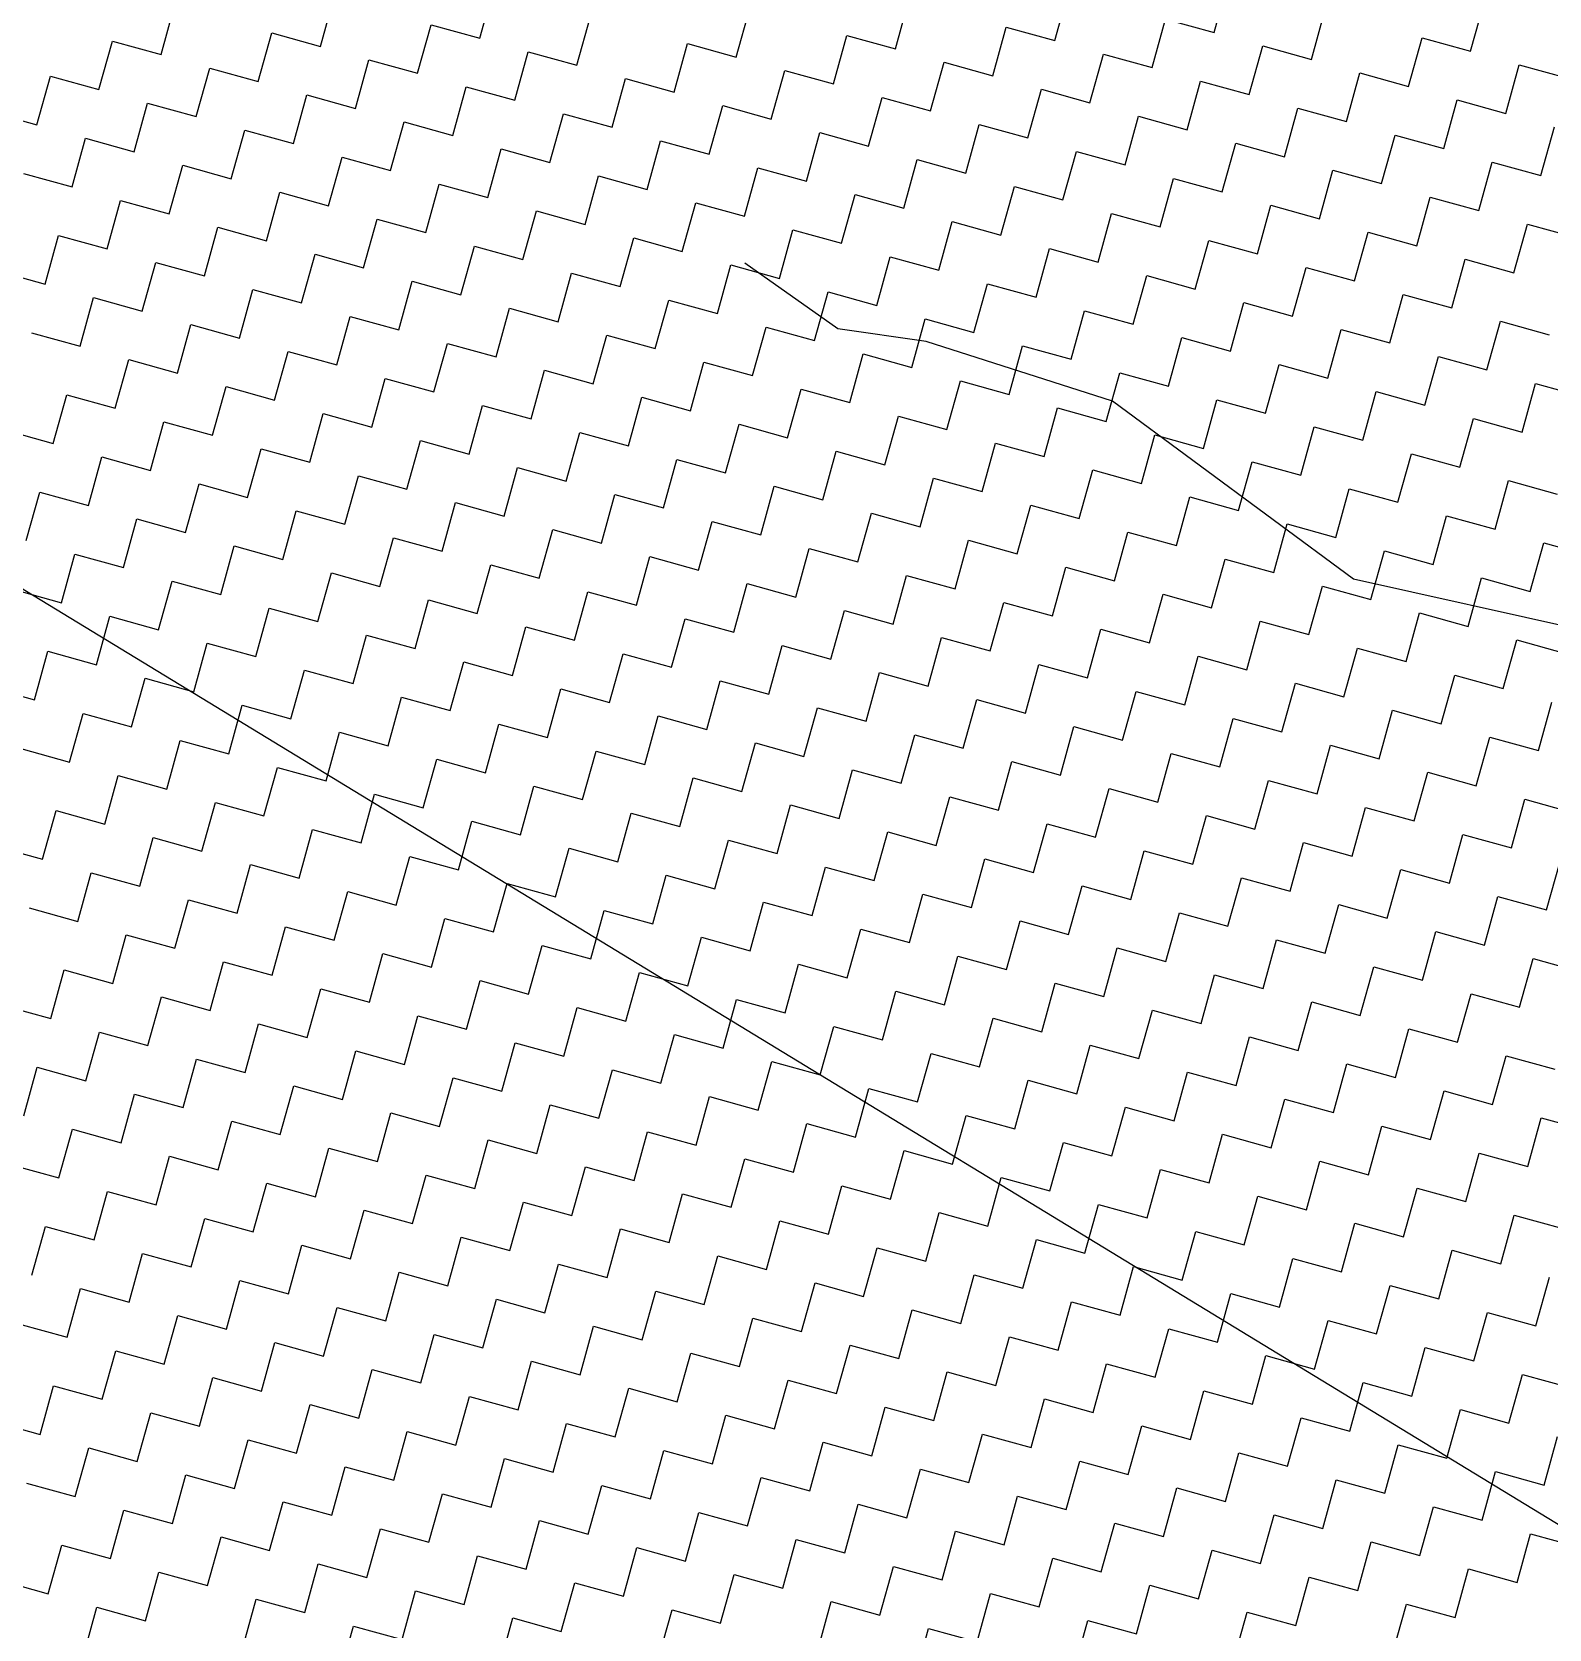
# Model space of a CAD drawing. Header units: metres. Extents: x 291974 to 293244, y 2020596 to 2023640.
# Drawn here: x 292535.4 to 292610.7, y 2022682 to 2022761.2 of the extents above; entities that cross this region are included whole.
import ezdxf

# ---------------------------------------------------------------- set-up
doc = ezdxf.new("R2010")
doc.units = ezdxf.units.M
doc.header["$MEASUREMENT"] = 0
for name, color, linetype in [('LINE_WATER', 4, 'Continuous'), ('POLY_HATCH', 12, 'Continuous'), ('POLY_PARCEL', 6, 'Continuous')]:
    doc.layers.add(name, color=color, linetype=linetype)

msp = doc.modelspace()

# ---------------------------------------------------------------- linework, layer by layer
at = {"layer": 'LINE_WATER'}
for p, q in [((292575.417, 2022746.518), (292570.795, 2022749.771)), ((292579.782, 2022745.899), (292575.417, 2022746.518)), ((292589.024, 2022742.941), (292579.782, 2022745.899)), ((292600.975, 2022734.106), (292589.024, 2022742.941)), ((292614.685, 2022731.043), (292600.975, 2022734.106))]:
    msp.add_line(p, q, dxfattribs=at)
at = {"layer": 'POLY_HATCH', "linetype": 'Continuous'}
for p, q in [((292549.749, 2022760.528), (292550.417, 2022762.938)), ((292557.648, 2022760.933), (292558.317, 2022763.343)), ((292586.169, 2022760.81), (292586.838, 2022763.22)), ((292594.069, 2022761.215), (292594.738, 2022763.625)), ((292541.849, 2022760.123), (292542.517, 2022762.533)), ((292570.369, 2022760), (292571.038, 2022762.411)), ((292578.269, 2022760.405), (292578.938, 2022762.816)), ((292598.89, 2022759.878), (292599.559, 2022762.288)), ((292606.79, 2022760.283), (292607.458, 2022762.693)), ((292554.569, 2022759.191), (292555.238, 2022761.601)), ((292555.238, 2022761.601), (292557.648, 2022760.933)), ((292562.469, 2022759.595), (292563.138, 2022762.006)), ((292583.09, 2022759.068), (292583.759, 2022761.478)), ((292583.759, 2022761.478), (292586.169, 2022760.81)), ((292590.99, 2022759.473), (292591.659, 2022761.883)), ((292591.659, 2022761.883), (292594.069, 2022761.215)), ((292538.77, 2022758.381), (292539.438, 2022760.791)), ((292539.438, 2022760.791), (292541.849, 2022760.123)), ((292546.67, 2022758.786), (292547.338, 2022761.196)), ((292547.338, 2022761.196), (292549.749, 2022760.528)), ((292567.29, 2022758.258), (292567.959, 2022760.669)), ((292567.959, 2022760.669), (292570.369, 2022760)), ((292575.19, 2022758.663), (292575.859, 2022761.074)), ((292575.859, 2022761.074), (292578.269, 2022760.405)), ((292603.711, 2022758.541), (292604.379, 2022760.951)), ((292604.379, 2022760.951), (292606.79, 2022760.283)), ((292551.49, 2022757.449), (292552.159, 2022759.859)), ((292552.159, 2022759.859), (292554.569, 2022759.191)), ((292559.39, 2022757.854), (292560.059, 2022760.264)), ((292560.059, 2022760.264), (292562.469, 2022759.595)), ((292587.911, 2022757.731), (292588.58, 2022760.141)), ((292588.58, 2022760.141), (292590.99, 2022759.473)), ((292595.811, 2022758.136), (292596.48, 2022760.546)), ((292596.48, 2022760.546), (292598.89, 2022759.878)), ((292535.691, 2022756.639), (292536.359, 2022759.049)), ((292536.359, 2022759.049), (292538.77, 2022758.381)), ((292543.591, 2022757.044), (292544.259, 2022759.454)), ((292544.259, 2022759.454), (292546.67, 2022758.786)), ((292572.111, 2022756.921), (292572.78, 2022759.332)), ((292572.78, 2022759.332), (292575.19, 2022758.663)), ((292580.011, 2022757.326), (292580.68, 2022759.737)), ((292580.68, 2022759.737), (292583.09, 2022759.068)), ((292600.632, 2022756.799), (292601.3, 2022759.209)), ((292601.3, 2022759.209), (292603.711, 2022758.541)), ((292608.532, 2022757.204), (292609.2, 2022759.614)), ((292609.2, 2022759.614), (292611.611, 2022758.945)), ((292556.311, 2022756.112), (292556.98, 2022758.522)), ((292556.98, 2022758.522), (292559.39, 2022757.854)), ((292564.211, 2022756.516), (292564.88, 2022758.927)), ((292564.88, 2022758.927), (292567.29, 2022758.258)), ((292584.832, 2022755.989), (292585.501, 2022758.399)), ((292585.501, 2022758.399), (292587.911, 2022757.731)), ((292592.732, 2022756.394), (292593.401, 2022758.804)), ((292593.401, 2022758.804), (292595.811, 2022758.136)), ((292540.512, 2022755.302), (292541.18, 2022757.712)), ((292541.18, 2022757.712), (292543.591, 2022757.044)), ((292548.411, 2022755.707), (292549.08, 2022758.117)), ((292549.08, 2022758.117), (292551.49, 2022757.449)), ((292569.032, 2022755.179), (292569.701, 2022757.59)), ((292569.701, 2022757.59), (292572.111, 2022756.921)), ((292576.932, 2022755.584), (292577.601, 2022757.995)), ((292577.601, 2022757.995), (292580.011, 2022757.326)), ((292597.553, 2022755.057), (292598.221, 2022757.467)), ((292598.221, 2022757.467), (292600.632, 2022756.799)), ((292605.453, 2022755.462), (292606.121, 2022757.872)), ((292606.121, 2022757.872), (292608.532, 2022757.204)), ((292533.28, 2022757.308), (292535.691, 2022756.639)), ((292553.232, 2022754.37), (292553.901, 2022756.78)), ((292553.901, 2022756.78), (292556.311, 2022756.112)), ((292561.132, 2022754.775), (292561.801, 2022757.185)), ((292561.801, 2022757.185), (292564.211, 2022756.516)), ((292581.753, 2022754.247), (292582.422, 2022756.658)), ((292582.422, 2022756.658), (292584.832, 2022755.989)), ((292589.653, 2022754.652), (292590.322, 2022757.062)), ((292590.322, 2022757.062), (292592.732, 2022756.394)), ((292537.433, 2022753.56), (292538.101, 2022755.97)), ((292538.101, 2022755.97), (292540.512, 2022755.302)), ((292545.332, 2022753.965), (292546.001, 2022756.375)), ((292546.001, 2022756.375), (292548.411, 2022755.707)), ((292565.953, 2022753.437), (292566.622, 2022755.848)), ((292566.622, 2022755.848), (292569.032, 2022755.179)), ((292573.853, 2022753.842), (292574.522, 2022756.253)), ((292574.522, 2022756.253), (292576.932, 2022755.584)), ((292602.374, 2022753.72), (292603.042, 2022756.13)), ((292603.042, 2022756.13), (292605.453, 2022755.462)), ((292610.274, 2022754.125), (292610.942, 2022756.535)), ((292550.153, 2022752.628), (292550.822, 2022755.038)), ((292550.822, 2022755.038), (292553.232, 2022754.37)), ((292558.053, 2022753.033), (292558.722, 2022755.443)), ((292558.722, 2022755.443), (292561.132, 2022754.775)), ((292586.574, 2022752.91), (292587.243, 2022755.32)), ((292587.243, 2022755.32), (292589.653, 2022754.652)), ((292594.474, 2022753.315), (292595.142, 2022755.725)), ((292595.142, 2022755.725), (292597.553, 2022755.057)), ((292535.022, 2022754.229), (292537.433, 2022753.56)), ((292542.253, 2022752.223), (292542.922, 2022754.633)), ((292542.922, 2022754.633), (292545.332, 2022753.965)), ((292570.774, 2022752.1), (292571.443, 2022754.511)), ((292571.443, 2022754.511), (292573.853, 2022753.842)), ((292578.674, 2022752.505), (292579.343, 2022754.916)), ((292579.343, 2022754.916), (292581.753, 2022754.247)), ((292599.295, 2022751.978), (292599.963, 2022754.388)), ((292599.963, 2022754.388), (292602.374, 2022753.72)), ((292607.195, 2022752.383), (292607.863, 2022754.793)), ((292607.863, 2022754.793), (292610.274, 2022754.125)), ((292554.974, 2022751.291), (292555.643, 2022753.701)), ((292555.643, 2022753.701), (292558.053, 2022753.033)), ((292562.874, 2022751.696), (292563.543, 2022754.106)), ((292563.543, 2022754.106), (292565.953, 2022753.437)), ((292583.495, 2022751.168), (292584.164, 2022753.579)), ((292584.164, 2022753.579), (292586.574, 2022752.91)), ((292591.395, 2022751.573), (292592.063, 2022753.983)), ((292592.063, 2022753.983), (292594.474, 2022753.315)), ((292539.174, 2022750.481), (292539.843, 2022752.891)), ((292539.843, 2022752.891), (292542.253, 2022752.223)), ((292547.074, 2022750.886), (292547.743, 2022753.296)), ((292547.743, 2022753.296), (292550.153, 2022752.628)), ((292567.695, 2022750.358), (292568.364, 2022752.769)), ((292568.364, 2022752.769), (292570.774, 2022752.1)), ((292575.595, 2022750.763), (292576.264, 2022753.174)), ((292576.264, 2022753.174), (292578.674, 2022752.505)), ((292596.216, 2022750.236), (292596.884, 2022752.646)), ((292596.884, 2022752.646), (292599.295, 2022751.978)), ((292604.116, 2022750.641), (292604.784, 2022753.051)), ((292604.784, 2022753.051), (292607.195, 2022752.383)), ((292551.895, 2022749.549), (292552.564, 2022751.959)), ((292552.564, 2022751.959), (292554.974, 2022751.291)), ((292559.795, 2022749.954), (292560.464, 2022752.364)), ((292560.464, 2022752.364), (292562.874, 2022751.696)), ((292588.316, 2022749.831), (292588.984, 2022752.241)), ((292588.984, 2022752.241), (292591.395, 2022751.573)), ((292536.095, 2022748.739), (292536.764, 2022751.15)), ((292536.764, 2022751.15), (292539.174, 2022750.481)), ((292543.995, 2022749.144), (292544.664, 2022751.554)), ((292544.664, 2022751.554), (292547.074, 2022750.886)), ((292572.516, 2022749.021), (292573.185, 2022751.432)), ((292573.185, 2022751.432), (292575.595, 2022750.763)), ((292580.416, 2022749.426), (292581.085, 2022751.837)), ((292581.085, 2022751.837), (292583.495, 2022751.168)), ((292601.037, 2022748.899), (292601.705, 2022751.309)), ((292601.705, 2022751.309), (292604.116, 2022750.641)), ((292608.937, 2022749.304), (292609.605, 2022751.714)), ((292609.605, 2022751.714), (292612.016, 2022751.046)), ((292556.716, 2022748.212), (292557.385, 2022750.622)), ((292557.385, 2022750.622), (292559.795, 2022749.954)), ((292564.616, 2022748.617), (292565.285, 2022751.027)), ((292565.285, 2022751.027), (292567.695, 2022750.358)), ((292585.237, 2022748.089), (292585.905, 2022750.5)), ((292585.905, 2022750.5), (292588.316, 2022749.831)), ((292593.137, 2022748.494), (292593.805, 2022750.904)), ((292593.805, 2022750.904), (292596.216, 2022750.236)), ((292540.916, 2022747.402), (292541.585, 2022749.812)), ((292541.585, 2022749.812), (292543.995, 2022749.144)), ((292548.816, 2022747.807), (292549.485, 2022750.217)), ((292549.485, 2022750.217), (292551.895, 2022749.549)), ((292569.437, 2022747.279), (292570.106, 2022749.69)), ((292570.106, 2022749.69), (292572.516, 2022749.021)), ((292577.337, 2022747.684), (292578.006, 2022750.095)), ((292578.006, 2022750.095), (292580.416, 2022749.426)), ((292597.958, 2022747.157), (292598.626, 2022749.567)), ((292598.626, 2022749.567), (292601.037, 2022748.899)), ((292605.858, 2022747.562), (292606.526, 2022749.972)), ((292606.526, 2022749.972), (292608.937, 2022749.304)), ((292533.685, 2022749.408), (292536.095, 2022748.739)), ((292553.637, 2022746.47), (292554.306, 2022748.88)), ((292554.306, 2022748.88), (292556.716, 2022748.212)), ((292561.537, 2022746.875), (292562.206, 2022749.285)), ((292562.206, 2022749.285), (292564.616, 2022748.617)), ((292582.158, 2022746.347), (292582.826, 2022748.758)), ((292582.826, 2022748.758), (292585.237, 2022748.089)), ((292590.058, 2022746.752), (292590.726, 2022749.162)), ((292590.726, 2022749.162), (292593.137, 2022748.494)), ((292537.837, 2022745.66), (292538.506, 2022748.071)), ((292538.506, 2022748.071), (292540.916, 2022747.402)), ((292545.737, 2022746.065), (292546.406, 2022748.475)), ((292546.406, 2022748.475), (292548.816, 2022747.807)), ((292566.358, 2022745.538), (292567.027, 2022747.948)), ((292567.027, 2022747.948), (292569.437, 2022747.279)), ((292574.258, 2022745.942), (292574.927, 2022748.353)), ((292574.927, 2022748.353), (292577.337, 2022747.684)), ((292602.779, 2022745.82), (292603.447, 2022748.23)), ((292603.447, 2022748.23), (292605.858, 2022747.562)), ((292550.558, 2022744.728), (292551.227, 2022747.138)), ((292551.227, 2022747.138), (292553.637, 2022746.47)), ((292558.458, 2022745.133), (292559.127, 2022747.543)), ((292559.127, 2022747.543), (292561.537, 2022746.875)), ((292586.979, 2022745.01), (292587.647, 2022747.421)), ((292587.647, 2022747.421), (292590.058, 2022746.752)), ((292594.879, 2022745.415), (292595.547, 2022747.825)), ((292595.547, 2022747.825), (292597.958, 2022747.157)), ((292535.427, 2022746.329), (292537.837, 2022745.66)), ((292542.658, 2022744.323), (292543.327, 2022746.733)), ((292543.327, 2022746.733), (292545.737, 2022746.065)), ((292571.179, 2022744.2), (292571.848, 2022746.611)), ((292571.848, 2022746.611), (292574.258, 2022745.942)), ((292579.079, 2022744.605), (292579.747, 2022747.016)), ((292579.747, 2022747.016), (292582.158, 2022746.347)), ((292599.7, 2022744.078), (292600.368, 2022746.488)), ((292600.368, 2022746.488), (292602.779, 2022745.82)), ((292607.6, 2022744.483), (292608.268, 2022746.893)), ((292608.268, 2022746.893), (292610.679, 2022746.225)), ((292555.379, 2022743.391), (292556.048, 2022745.801)), ((292556.048, 2022745.801), (292558.458, 2022745.133)), ((292563.279, 2022743.796), (292563.948, 2022746.206)), ((292563.948, 2022746.206), (292566.358, 2022745.538)), ((292583.9, 2022743.268), (292584.568, 2022745.679)), ((292584.568, 2022745.679), (292586.979, 2022745.01)), ((292591.8, 2022743.673), (292592.468, 2022746.083)), ((292592.468, 2022746.083), (292594.879, 2022745.415)), ((292539.579, 2022742.581), (292540.248, 2022744.992)), ((292540.248, 2022744.992), (292542.658, 2022744.323)), ((292547.479, 2022742.986), (292548.148, 2022745.396)), ((292548.148, 2022745.396), (292550.558, 2022744.728)), ((292568.1, 2022742.459), (292568.769, 2022744.869)), ((292568.769, 2022744.869), (292571.179, 2022744.2)), ((292576, 2022742.863), (292576.668, 2022745.274)), ((292576.668, 2022745.274), (292579.079, 2022744.605)), ((292596.621, 2022742.336), (292597.289, 2022744.746)), ((292597.289, 2022744.746), (292599.7, 2022744.078)), ((292604.521, 2022742.741), (292605.189, 2022745.151)), ((292605.189, 2022745.151), (292607.6, 2022744.483)), ((292552.3, 2022741.649), (292552.969, 2022744.059)), ((292552.969, 2022744.059), (292555.379, 2022743.391)), ((292560.2, 2022742.054), (292560.869, 2022744.464)), ((292560.869, 2022744.464), (292563.279, 2022743.796)), ((292580.821, 2022741.526), (292581.489, 2022743.937)), ((292581.489, 2022743.937), (292583.9, 2022743.268)), ((292588.721, 2022741.931), (292589.389, 2022744.342)), ((292589.389, 2022744.342), (292591.8, 2022743.673)), ((292536.5, 2022740.839), (292537.169, 2022743.25)), ((292537.169, 2022743.25), (292539.579, 2022742.581)), ((292544.4, 2022741.244), (292545.069, 2022743.654)), ((292545.069, 2022743.654), (292547.479, 2022742.986)), ((292572.921, 2022741.121), (292573.589, 2022743.532)), ((292573.589, 2022743.532), (292576, 2022742.863)), ((292601.442, 2022740.999), (292602.11, 2022743.409)), ((292602.11, 2022743.409), (292604.521, 2022742.741)), ((292609.341, 2022741.404), (292610.01, 2022743.814)), ((292610.01, 2022743.814), (292612.42, 2022743.146)), ((292557.121, 2022740.312), (292557.79, 2022742.722)), ((292557.79, 2022742.722), (292560.2, 2022742.054)), ((292565.021, 2022740.717), (292565.69, 2022743.127)), ((292565.69, 2022743.127), (292568.1, 2022742.459)), ((292585.642, 2022740.189), (292586.31, 2022742.6)), ((292586.31, 2022742.6), (292588.721, 2022741.931)), ((292593.542, 2022740.594), (292594.21, 2022743.004)), ((292594.21, 2022743.004), (292596.621, 2022742.336)), ((292541.321, 2022739.502), (292541.99, 2022741.913)), ((292541.99, 2022741.913), (292544.4, 2022741.244)), ((292549.221, 2022739.907), (292549.89, 2022742.317)), ((292549.89, 2022742.317), (292552.3, 2022741.649)), ((292569.842, 2022739.38), (292570.51, 2022741.79)), ((292570.51, 2022741.79), (292572.921, 2022741.121)), ((292577.742, 2022739.784), (292578.41, 2022742.195)), ((292578.41, 2022742.195), (292580.821, 2022741.526)), ((292598.363, 2022739.257), (292599.031, 2022741.667)), ((292599.031, 2022741.667), (292601.442, 2022740.999)), ((292606.262, 2022739.662), (292606.931, 2022742.072)), ((292606.931, 2022742.072), (292609.341, 2022741.404)), ((292534.09, 2022741.508), (292536.5, 2022740.839)), ((292554.042, 2022738.57), (292554.711, 2022740.98)), ((292554.711, 2022740.98), (292557.121, 2022740.312)), ((292561.942, 2022738.975), (292562.611, 2022741.385)), ((292562.611, 2022741.385), (292565.021, 2022740.717)), ((292582.563, 2022738.447), (292583.231, 2022740.858)), ((292583.231, 2022740.858), (292585.642, 2022740.189)), ((292590.463, 2022738.852), (292591.131, 2022741.263)), ((292591.131, 2022741.263), (292593.542, 2022740.594)), ((292538.242, 2022737.76), (292538.911, 2022740.171)), ((292538.911, 2022740.171), (292541.321, 2022739.502)), ((292546.142, 2022738.165), (292546.811, 2022740.575)), ((292546.811, 2022740.575), (292549.221, 2022739.907)), ((292566.763, 2022737.638), (292567.431, 2022740.048)), ((292567.431, 2022740.048), (292569.842, 2022739.38)), ((292574.663, 2022738.042), (292575.331, 2022740.453)), ((292575.331, 2022740.453), (292577.742, 2022739.784)), ((292603.183, 2022737.92), (292603.852, 2022740.33)), ((292603.852, 2022740.33), (292606.262, 2022739.662)), ((292550.963, 2022736.828), (292551.632, 2022739.238)), ((292551.632, 2022739.238), (292554.042, 2022738.57)), ((292558.863, 2022737.233), (292559.532, 2022739.643)), ((292559.532, 2022739.643), (292561.942, 2022738.975)), ((292587.384, 2022737.11), (292588.052, 2022739.521)), ((292588.052, 2022739.521), (292590.463, 2022738.852)), ((292595.284, 2022737.515), (292595.952, 2022739.925)), ((292595.952, 2022739.925), (292598.363, 2022739.257)), ((292535.163, 2022736.018), (292535.832, 2022738.429)), ((292535.832, 2022738.429), (292538.242, 2022737.76)), ((292543.063, 2022736.423), (292543.732, 2022738.834)), ((292543.732, 2022738.834), (292546.142, 2022738.165)), ((292571.584, 2022736.301), (292572.252, 2022738.711)), ((292572.252, 2022738.711), (292574.663, 2022738.042)), ((292579.484, 2022736.705), (292580.152, 2022739.116)), ((292580.152, 2022739.116), (292582.563, 2022738.447)), ((292600.104, 2022736.178), (292600.773, 2022738.588)), ((292600.773, 2022738.588), (292603.183, 2022737.92)), ((292608.004, 2022736.583), (292608.673, 2022738.993)), ((292608.673, 2022738.993), (292611.083, 2022738.325)), ((292555.784, 2022735.491), (292556.453, 2022737.901)), ((292556.453, 2022737.901), (292558.863, 2022737.233)), ((292563.684, 2022735.896), (292564.352, 2022738.306)), ((292564.352, 2022738.306), (292566.763, 2022737.638)), ((292584.305, 2022735.368), (292584.973, 2022737.779)), ((292584.973, 2022737.779), (292587.384, 2022737.11)), ((292592.205, 2022735.773), (292592.873, 2022738.184)), ((292592.873, 2022738.184), (292595.284, 2022737.515)), ((292539.984, 2022734.681), (292540.653, 2022737.092)), ((292540.653, 2022737.092), (292543.063, 2022736.423)), ((292547.884, 2022735.086), (292548.553, 2022737.496)), ((292548.553, 2022737.496), (292550.963, 2022736.828)), ((292568.505, 2022734.559), (292569.173, 2022736.969)), ((292569.173, 2022736.969), (292571.584, 2022736.301)), ((292576.405, 2022734.963), (292577.073, 2022737.374)), ((292577.073, 2022737.374), (292579.484, 2022736.705)), ((292597.025, 2022734.436), (292597.694, 2022736.846)), ((292597.694, 2022736.846), (292600.104, 2022736.178)), ((292604.925, 2022734.841), (292605.594, 2022737.251)), ((292605.594, 2022737.251), (292608.004, 2022736.583)), ((292552.705, 2022733.749), (292553.374, 2022736.159)), ((292553.374, 2022736.159), (292555.784, 2022735.491)), ((292560.605, 2022734.154), (292561.273, 2022736.564)), ((292561.273, 2022736.564), (292563.684, 2022735.896)), ((292581.226, 2022733.626), (292581.894, 2022736.037)), ((292581.894, 2022736.037), (292584.305, 2022735.368)), ((292589.126, 2022734.031), (292589.794, 2022736.442)), ((292589.794, 2022736.442), (292592.205, 2022735.773)), ((292536.905, 2022732.939), (292537.574, 2022735.35)), ((292537.574, 2022735.35), (292539.984, 2022734.681)), ((292544.805, 2022733.344), (292545.474, 2022735.755)), ((292545.474, 2022735.755), (292547.884, 2022735.086)), ((292565.426, 2022732.817), (292566.094, 2022735.227)), ((292566.094, 2022735.227), (292568.505, 2022734.559)), ((292573.326, 2022733.222), (292573.994, 2022735.632)), ((292573.994, 2022735.632), (292576.405, 2022734.963)), ((292601.846, 2022733.099), (292602.515, 2022735.509)), ((292602.515, 2022735.509), (292604.925, 2022734.841)), ((292609.746, 2022733.504), (292610.415, 2022735.914)), ((292610.415, 2022735.914), (292612.825, 2022735.246)), ((292557.526, 2022732.412), (292558.194, 2022734.822)), ((292558.194, 2022734.822), (292560.605, 2022734.154)), ((292586.047, 2022732.289), (292586.715, 2022734.7)), ((292586.715, 2022734.7), (292589.126, 2022734.031)), ((292593.946, 2022732.694), (292594.615, 2022735.105)), ((292594.615, 2022735.105), (292597.025, 2022734.436)), ((292541.726, 2022731.602), (292542.395, 2022734.013)), ((292542.395, 2022734.013), (292544.805, 2022733.344)), ((292549.626, 2022732.007), (292550.295, 2022734.417)), ((292550.295, 2022734.417), (292552.705, 2022733.749)), ((292570.247, 2022731.48), (292570.915, 2022733.89)), ((292570.915, 2022733.89), (292573.326, 2022733.222)), ((292578.147, 2022731.884), (292578.815, 2022734.295)), ((292578.815, 2022734.295), (292581.226, 2022733.626)), ((292598.767, 2022731.357), (292599.436, 2022733.767)), ((292599.436, 2022733.767), (292601.846, 2022733.099)), ((292606.667, 2022731.762), (292607.336, 2022734.172)), ((292607.336, 2022734.172), (292609.746, 2022733.504)), ((292534.495, 2022733.608), (292536.905, 2022732.939)), ((292554.447, 2022730.67), (292555.115, 2022733.08)), ((292555.115, 2022733.08), (292557.526, 2022732.412)), ((292562.347, 2022731.075), (292563.015, 2022733.485)), ((292563.015, 2022733.485), (292565.426, 2022732.817)), ((292582.968, 2022730.547), (292583.636, 2022732.958)), ((292583.636, 2022732.958), (292586.047, 2022732.289)), ((292590.867, 2022730.952), (292591.536, 2022733.363)), ((292591.536, 2022733.363), (292593.946, 2022732.694)), ((292538.647, 2022729.86), (292539.316, 2022732.271)), ((292539.316, 2022732.271), (292541.726, 2022731.602)), ((292546.547, 2022730.265), (292547.216, 2022732.676)), ((292547.216, 2022732.676), (292549.626, 2022732.007)), ((292567.168, 2022729.738), (292567.836, 2022732.148)), ((292567.836, 2022732.148), (292570.247, 2022731.48)), ((292575.068, 2022730.143), (292575.736, 2022732.553)), ((292575.736, 2022732.553), (292578.147, 2022731.884)), ((292603.588, 2022730.02), (292604.257, 2022732.43)), ((292604.257, 2022732.43), (292606.667, 2022731.762)), ((292551.368, 2022728.928), (292552.036, 2022731.338)), ((292552.036, 2022731.338), (292554.447, 2022730.67)), ((292559.268, 2022729.333), (292559.936, 2022731.743)), ((292559.936, 2022731.743), (292562.347, 2022731.075)), ((292587.788, 2022729.21), (292588.457, 2022731.621)), ((292588.457, 2022731.621), (292590.867, 2022730.952)), ((292595.688, 2022729.615), (292596.357, 2022732.026)), ((292596.357, 2022732.026), (292598.767, 2022731.357)), ((292535.568, 2022728.118), (292536.237, 2022730.529)), ((292536.237, 2022730.529), (292538.647, 2022729.86)), ((292543.468, 2022728.523), (292544.137, 2022730.934)), ((292544.137, 2022730.934), (292546.547, 2022730.265)), ((292571.989, 2022728.401), (292572.657, 2022730.811)), ((292572.657, 2022730.811), (292575.068, 2022730.143)), ((292579.889, 2022728.805), (292580.557, 2022731.216)), ((292580.557, 2022731.216), (292582.968, 2022730.547)), ((292600.509, 2022728.278), (292601.178, 2022730.688)), ((292601.178, 2022730.688), (292603.588, 2022730.02)), ((292608.409, 2022728.683), (292609.078, 2022731.093)), ((292609.078, 2022731.093), (292611.488, 2022730.425)), ((292556.189, 2022727.591), (292556.857, 2022730.001)), ((292556.857, 2022730.001), (292559.268, 2022729.333)), ((292564.089, 2022727.996), (292564.757, 2022730.406)), ((292564.757, 2022730.406), (292567.168, 2022729.738)), ((292584.709, 2022727.468), (292585.378, 2022729.879)), ((292585.378, 2022729.879), (292587.788, 2022729.21)), ((292592.609, 2022727.873), (292593.278, 2022730.284)), ((292593.278, 2022730.284), (292595.688, 2022729.615)), ((292540.389, 2022726.781), (292541.058, 2022729.192)), ((292541.058, 2022729.192), (292543.468, 2022728.523)), ((292548.289, 2022727.186), (292548.957, 2022729.597)), ((292548.957, 2022729.597), (292551.368, 2022728.928)), ((292568.91, 2022726.659), (292569.578, 2022729.069)), ((292569.578, 2022729.069), (292571.989, 2022728.401)), ((292576.81, 2022727.064), (292577.478, 2022729.474)), ((292577.478, 2022729.474), (292579.889, 2022728.805)), ((292597.43, 2022726.536), (292598.099, 2022728.947)), ((292598.099, 2022728.947), (292600.509, 2022728.278)), ((292605.33, 2022726.941), (292605.999, 2022729.351)), ((292605.999, 2022729.351), (292608.409, 2022728.683)), ((292533.158, 2022728.787), (292535.568, 2022728.118)), ((292553.11, 2022725.849), (292553.778, 2022728.259)), ((292553.778, 2022728.259), (292556.189, 2022727.591)), ((292561.01, 2022726.254), (292561.678, 2022728.664)), ((292561.678, 2022728.664), (292564.089, 2022727.996)), ((292581.63, 2022725.726), (292582.299, 2022728.137)), ((292582.299, 2022728.137), (292584.709, 2022727.468)), ((292589.53, 2022726.131), (292590.199, 2022728.542)), ((292590.199, 2022728.542), (292592.609, 2022727.873)), ((292537.31, 2022725.039), (292537.979, 2022727.45)), ((292537.979, 2022727.45), (292540.389, 2022726.781)), ((292545.21, 2022725.444), (292545.878, 2022727.855)), ((292545.878, 2022727.855), (292548.289, 2022727.186)), ((292565.831, 2022724.917), (292566.499, 2022727.327)), ((292566.499, 2022727.327), (292568.91, 2022726.659)), ((292573.731, 2022725.322), (292574.399, 2022727.732)), ((292574.399, 2022727.732), (292576.81, 2022727.064)), ((292602.251, 2022725.199), (292602.92, 2022727.609)), ((292602.92, 2022727.609), (292605.33, 2022726.941)), ((292610.151, 2022725.604), (292610.82, 2022728.014)), ((292550.031, 2022724.107), (292550.699, 2022726.518)), ((292550.699, 2022726.518), (292553.11, 2022725.849)), ((292557.931, 2022724.512), (292558.599, 2022726.922)), ((292558.599, 2022726.922), (292561.01, 2022726.254)), ((292586.451, 2022724.389), (292587.12, 2022726.8)), ((292587.12, 2022726.8), (292589.53, 2022726.131)), ((292594.351, 2022724.794), (292595.02, 2022727.205)), ((292595.02, 2022727.205), (292597.43, 2022726.536)), ((292542.131, 2022723.702), (292542.799, 2022726.113)), ((292542.799, 2022726.113), (292545.21, 2022725.444)), ((292570.652, 2022723.58), (292571.32, 2022725.99)), ((292571.32, 2022725.99), (292573.731, 2022725.322)), ((292578.551, 2022723.985), (292579.22, 2022726.395)), ((292579.22, 2022726.395), (292581.63, 2022725.726)), ((292599.172, 2022723.457), (292599.841, 2022725.868)), ((292599.841, 2022725.868), (292602.251, 2022725.199)), ((292607.072, 2022723.862), (292607.741, 2022726.272)), ((292607.741, 2022726.272), (292610.151, 2022725.604)), ((292534.9, 2022725.708), (292537.31, 2022725.039)), ((292554.852, 2022722.77), (292555.52, 2022725.18)), ((292555.52, 2022725.18), (292557.931, 2022724.512)), ((292562.752, 2022723.175), (292563.42, 2022725.585)), ((292563.42, 2022725.585), (292565.831, 2022724.917)), ((292583.372, 2022722.647), (292584.041, 2022725.058)), ((292584.041, 2022725.058), (292586.451, 2022724.389)), ((292591.272, 2022723.052), (292591.941, 2022725.463)), ((292591.941, 2022725.463), (292594.351, 2022724.794)), ((292539.052, 2022721.96), (292539.72, 2022724.371)), ((292539.72, 2022724.371), (292542.131, 2022723.702)), ((292546.952, 2022722.365), (292547.62, 2022724.776)), ((292547.62, 2022724.776), (292550.031, 2022724.107)), ((292567.573, 2022721.838), (292568.241, 2022724.248)), ((292568.241, 2022724.248), (292570.652, 2022723.58)), ((292575.472, 2022722.243), (292576.141, 2022724.653)), ((292576.141, 2022724.653), (292578.551, 2022723.985)), ((292603.993, 2022722.12), (292604.662, 2022724.53)), ((292604.662, 2022724.53), (292607.072, 2022723.862)), ((292551.773, 2022721.028), (292552.441, 2022723.439)), ((292552.441, 2022723.439), (292554.852, 2022722.77)), ((292559.673, 2022721.433), (292560.341, 2022723.843)), ((292560.341, 2022723.843), (292562.752, 2022723.175)), ((292588.193, 2022721.31), (292588.862, 2022723.721)), ((292588.862, 2022723.721), (292591.272, 2022723.052)), ((292596.093, 2022721.715), (292596.762, 2022724.126)), ((292596.762, 2022724.126), (292599.172, 2022723.457)), ((292535.973, 2022720.218), (292536.641, 2022722.629)), ((292536.641, 2022722.629), (292539.052, 2022721.96)), ((292543.873, 2022720.623), (292544.541, 2022723.034)), ((292544.541, 2022723.034), (292546.952, 2022722.365)), ((292572.393, 2022720.501), (292573.062, 2022722.911)), ((292573.062, 2022722.911), (292575.472, 2022722.243)), ((292580.293, 2022720.906), (292580.962, 2022723.316)), ((292580.962, 2022723.316), (292583.372, 2022722.647)), ((292600.914, 2022720.378), (292601.583, 2022722.789)), ((292601.583, 2022722.789), (292603.993, 2022722.12)), ((292608.814, 2022720.783), (292609.483, 2022723.193)), ((292609.483, 2022723.193), (292611.893, 2022722.525)), ((292556.594, 2022719.691), (292557.262, 2022722.101)), ((292557.262, 2022722.101), (292559.673, 2022721.433)), ((292564.494, 2022720.096), (292565.162, 2022722.506)), ((292565.162, 2022722.506), (292567.573, 2022721.838)), ((292585.114, 2022719.568), (292585.783, 2022721.979)), ((292585.783, 2022721.979), (292588.193, 2022721.31)), ((292593.014, 2022719.973), (292593.683, 2022722.384)), ((292593.683, 2022722.384), (292596.093, 2022721.715)), ((292540.794, 2022718.881), (292541.462, 2022721.292)), ((292541.462, 2022721.292), (292543.873, 2022720.623)), ((292548.694, 2022719.286), (292549.362, 2022721.697)), ((292549.362, 2022721.697), (292551.773, 2022721.028)), ((292569.314, 2022718.759), (292569.983, 2022721.169)), ((292569.983, 2022721.169), (292572.393, 2022720.501)), ((292577.214, 2022719.164), (292577.883, 2022721.574)), ((292577.883, 2022721.574), (292580.293, 2022720.906)), ((292597.835, 2022718.636), (292598.504, 2022721.047)), ((292598.504, 2022721.047), (292600.914, 2022720.378)), ((292605.735, 2022719.041), (292606.404, 2022721.451)), ((292606.404, 2022721.451), (292608.814, 2022720.783)), ((292533.562, 2022720.887), (292535.973, 2022720.218)), ((292553.515, 2022717.949), (292554.183, 2022720.36)), ((292554.183, 2022720.36), (292556.594, 2022719.691)), ((292561.415, 2022718.354), (292562.083, 2022720.764)), ((292562.083, 2022720.764), (292564.494, 2022720.096)), ((292582.035, 2022717.827), (292582.704, 2022720.237)), ((292582.704, 2022720.237), (292585.114, 2022719.568)), ((292589.935, 2022718.231), (292590.604, 2022720.642)), ((292590.604, 2022720.642), (292593.014, 2022719.973)), ((292537.715, 2022717.139), (292538.383, 2022719.55)), ((292538.383, 2022719.55), (292540.794, 2022718.881)), ((292545.615, 2022717.544), (292546.283, 2022719.955)), ((292546.283, 2022719.955), (292548.694, 2022719.286)), ((292566.235, 2022717.017), (292566.904, 2022719.427)), ((292566.904, 2022719.427), (292569.314, 2022718.759)), ((292574.135, 2022717.422), (292574.804, 2022719.832)), ((292574.804, 2022719.832), (292577.214, 2022719.164)), ((292602.656, 2022717.299), (292603.325, 2022719.71)), ((292603.325, 2022719.71), (292605.735, 2022719.041)), ((292610.556, 2022717.704), (292611.225, 2022720.114)), ((292550.436, 2022716.207), (292551.104, 2022718.618)), ((292551.104, 2022718.618), (292553.515, 2022717.949)), ((292558.336, 2022716.612), (292559.004, 2022719.022)), ((292559.004, 2022719.022), (292561.415, 2022718.354)), ((292586.856, 2022716.489), (292587.525, 2022718.9)), ((292587.525, 2022718.9), (292589.935, 2022718.231)), ((292594.756, 2022716.894), (292595.425, 2022719.305)), ((292595.425, 2022719.305), (292597.835, 2022718.636)), ((292535.304, 2022717.808), (292537.715, 2022717.139)), ((292542.536, 2022715.802), (292543.204, 2022718.213)), ((292543.204, 2022718.213), (292545.615, 2022717.544)), ((292571.056, 2022715.68), (292571.725, 2022718.09)), ((292571.725, 2022718.09), (292574.135, 2022717.422)), ((292578.956, 2022716.085), (292579.625, 2022718.495)), ((292579.625, 2022718.495), (292582.035, 2022717.827)), ((292599.577, 2022715.557), (292600.246, 2022717.968)), ((292600.246, 2022717.968), (292602.656, 2022717.299)), ((292607.477, 2022715.962), (292608.146, 2022718.372)), ((292608.146, 2022718.372), (292610.556, 2022717.704)), ((292555.257, 2022714.87), (292555.925, 2022717.281)), ((292555.925, 2022717.281), (292558.336, 2022716.612)), ((292563.156, 2022715.275), (292563.825, 2022717.685)), ((292563.825, 2022717.685), (292566.235, 2022717.017)), ((292583.777, 2022714.748), (292584.446, 2022717.158)), ((292584.446, 2022717.158), (292586.856, 2022716.489)), ((292591.677, 2022715.152), (292592.346, 2022717.563)), ((292592.346, 2022717.563), (292594.756, 2022716.894)), ((292539.457, 2022714.06), (292540.125, 2022716.471)), ((292540.125, 2022716.471), (292542.536, 2022715.802)), ((292547.357, 2022714.465), (292548.025, 2022716.876)), ((292548.025, 2022716.876), (292550.436, 2022716.207)), ((292567.977, 2022713.938), (292568.646, 2022716.348)), ((292568.646, 2022716.348), (292571.056, 2022715.68)), ((292575.877, 2022714.343), (292576.546, 2022716.753)), ((292576.546, 2022716.753), (292578.956, 2022716.085)), ((292596.498, 2022713.815), (292597.167, 2022716.226)), ((292597.167, 2022716.226), (292599.577, 2022715.557)), ((292604.398, 2022714.22), (292605.067, 2022716.631)), ((292605.067, 2022716.631), (292607.477, 2022715.962)), ((292552.178, 2022713.128), (292552.846, 2022715.539)), ((292552.846, 2022715.539), (292555.257, 2022714.87)), ((292560.077, 2022713.533), (292560.746, 2022715.943)), ((292560.746, 2022715.943), (292563.156, 2022715.275)), ((292588.598, 2022713.41), (292589.267, 2022715.821)), ((292589.267, 2022715.821), (292591.677, 2022715.152)), ((292536.378, 2022712.318), (292537.046, 2022714.729)), ((292537.046, 2022714.729), (292539.457, 2022714.06)), ((292544.278, 2022712.723), (292544.946, 2022715.134)), ((292544.946, 2022715.134), (292547.357, 2022714.465)), ((292572.798, 2022712.601), (292573.467, 2022715.011)), ((292573.467, 2022715.011), (292575.877, 2022714.343)), ((292580.698, 2022713.006), (292581.367, 2022715.416)), ((292581.367, 2022715.416), (292583.777, 2022714.748)), ((292601.319, 2022712.478), (292601.988, 2022714.889)), ((292601.988, 2022714.889), (292604.398, 2022714.22)), ((292609.219, 2022712.883), (292609.887, 2022715.293)), ((292609.887, 2022715.293), (292612.298, 2022714.625)), ((292556.998, 2022711.791), (292557.667, 2022714.202)), ((292557.667, 2022714.202), (292560.077, 2022713.533)), ((292564.898, 2022712.196), (292565.567, 2022714.606)), ((292565.567, 2022714.606), (292567.977, 2022713.938)), ((292585.519, 2022711.669), (292586.188, 2022714.079)), ((292586.188, 2022714.079), (292588.598, 2022713.41)), ((292593.419, 2022712.073), (292594.088, 2022714.484)), ((292594.088, 2022714.484), (292596.498, 2022713.815)), ((292541.199, 2022710.981), (292541.867, 2022713.392)), ((292541.867, 2022713.392), (292544.278, 2022712.723)), ((292549.099, 2022711.386), (292549.767, 2022713.797)), ((292549.767, 2022713.797), (292552.178, 2022713.128)), ((292569.719, 2022710.859), (292570.388, 2022713.269)), ((292570.388, 2022713.269), (292572.798, 2022712.601)), ((292577.619, 2022711.264), (292578.288, 2022713.674)), ((292578.288, 2022713.674), (292580.698, 2022713.006)), ((292598.24, 2022710.736), (292598.909, 2022713.147)), ((292598.909, 2022713.147), (292601.319, 2022712.478)), ((292606.14, 2022711.141), (292606.808, 2022713.552)), ((292606.808, 2022713.552), (292609.219, 2022712.883)), ((292533.967, 2022712.987), (292536.378, 2022712.318)), ((292553.919, 2022710.049), (292554.588, 2022712.46)), ((292554.588, 2022712.46), (292556.998, 2022711.791)), ((292561.819, 2022710.454), (292562.488, 2022712.864)), ((292562.488, 2022712.864), (292564.898, 2022712.196)), ((292582.44, 2022709.927), (292583.109, 2022712.337)), ((292583.109, 2022712.337), (292585.519, 2022711.669)), ((292590.34, 2022710.331), (292591.009, 2022712.742)), ((292591.009, 2022712.742), (292593.419, 2022712.073)), ((292538.12, 2022709.239), (292538.788, 2022711.65)), ((292538.788, 2022711.65), (292541.199, 2022710.981)), ((292546.02, 2022709.644), (292546.688, 2022712.055)), ((292546.688, 2022712.055), (292549.099, 2022711.386)), ((292566.64, 2022709.117), (292567.309, 2022711.527)), ((292567.309, 2022711.527), (292569.719, 2022710.859)), ((292574.54, 2022709.522), (292575.209, 2022711.932)), ((292575.209, 2022711.932), (292577.619, 2022711.264)), ((292603.061, 2022709.399), (292603.729, 2022711.81)), ((292603.729, 2022711.81), (292606.14, 2022711.141)), ((292550.84, 2022708.307), (292551.509, 2022710.718)), ((292551.509, 2022710.718), (292553.919, 2022710.049)), ((292558.74, 2022708.712), (292559.409, 2022711.123)), ((292559.409, 2022711.123), (292561.819, 2022710.454)), ((292587.261, 2022708.59), (292587.93, 2022711)), ((292587.93, 2022711), (292590.34, 2022710.331)), ((292595.161, 2022708.994), (292595.83, 2022711.405)), ((292595.83, 2022711.405), (292598.24, 2022710.736)), ((292535.041, 2022707.498), (292535.709, 2022709.908)), ((292535.709, 2022709.908), (292538.12, 2022709.239)), ((292542.941, 2022707.902), (292543.609, 2022710.313)), ((292543.609, 2022710.313), (292546.02, 2022709.644)), ((292571.461, 2022707.78), (292572.13, 2022710.19)), ((292572.13, 2022710.19), (292574.54, 2022709.522)), ((292579.361, 2022708.185), (292580.03, 2022710.595)), ((292580.03, 2022710.595), (292582.44, 2022709.927)), ((292599.982, 2022707.657), (292600.65, 2022710.068)), ((292600.65, 2022710.068), (292603.061, 2022709.399)), ((292607.882, 2022708.062), (292608.55, 2022710.473)), ((292608.55, 2022710.473), (292610.961, 2022709.804)), ((292555.661, 2022706.97), (292556.33, 2022709.381)), ((292556.33, 2022709.381), (292558.74, 2022708.712)), ((292563.561, 2022707.375), (292564.23, 2022709.785)), ((292564.23, 2022709.785), (292566.64, 2022709.117)), ((292584.182, 2022706.848), (292584.851, 2022709.258)), ((292584.851, 2022709.258), (292587.261, 2022708.59)), ((292592.082, 2022707.252), (292592.751, 2022709.663)), ((292592.751, 2022709.663), (292595.161, 2022708.994)), ((292539.862, 2022706.16), (292540.53, 2022708.571)), ((292540.53, 2022708.571), (292542.941, 2022707.902)), ((292547.761, 2022706.565), (292548.43, 2022708.976)), ((292548.43, 2022708.976), (292550.84, 2022708.307)), ((292568.382, 2022706.038), (292569.051, 2022708.448)), ((292569.051, 2022708.448), (292571.461, 2022707.78)), ((292576.282, 2022706.443), (292576.951, 2022708.853)), ((292576.951, 2022708.853), (292579.361, 2022708.185)), ((292596.903, 2022705.915), (292597.571, 2022708.326)), ((292597.571, 2022708.326), (292599.982, 2022707.657)), ((292604.803, 2022706.32), (292605.471, 2022708.731)), ((292605.471, 2022708.731), (292607.882, 2022708.062)), ((292552.582, 2022705.228), (292553.251, 2022707.639)), ((292553.251, 2022707.639), (292555.661, 2022706.97)), ((292560.482, 2022705.633), (292561.151, 2022708.044)), ((292561.151, 2022708.044), (292563.561, 2022707.375)), ((292581.103, 2022705.106), (292581.772, 2022707.516)), ((292581.772, 2022707.516), (292584.182, 2022706.848)), ((292589.003, 2022705.511), (292589.672, 2022707.921)), ((292589.672, 2022707.921), (292592.082, 2022707.252)), ((292536.783, 2022704.419), (292537.451, 2022706.829)), ((292537.451, 2022706.829), (292539.862, 2022706.16)), ((292544.682, 2022704.823), (292545.351, 2022707.234)), ((292545.351, 2022707.234), (292547.761, 2022706.565)), ((292565.303, 2022704.296), (292565.972, 2022706.706)), ((292565.972, 2022706.706), (292568.382, 2022706.038)), ((292573.203, 2022704.701), (292573.872, 2022707.111)), ((292573.872, 2022707.111), (292576.282, 2022706.443)), ((292601.724, 2022704.578), (292602.392, 2022706.989)), ((292602.392, 2022706.989), (292604.803, 2022706.32)), ((292609.624, 2022704.983), (292610.292, 2022707.394)), ((292610.292, 2022707.394), (292612.703, 2022706.725)), ((292557.403, 2022703.891), (292558.072, 2022706.302)), ((292558.072, 2022706.302), (292560.482, 2022705.633)), ((292585.924, 2022703.769), (292586.593, 2022706.179)), ((292586.593, 2022706.179), (292589.003, 2022705.511)), ((292593.824, 2022704.173), (292594.492, 2022706.584)), ((292594.492, 2022706.584), (292596.903, 2022705.915)), ((292541.603, 2022703.081), (292542.272, 2022705.492)), ((292542.272, 2022705.492), (292544.682, 2022704.823)), ((292549.503, 2022703.486), (292550.172, 2022705.897)), ((292550.172, 2022705.897), (292552.582, 2022705.228)), ((292570.124, 2022702.959), (292570.793, 2022705.369)), ((292570.793, 2022705.369), (292573.203, 2022704.701)), ((292578.024, 2022703.364), (292578.693, 2022705.774)), ((292578.693, 2022705.774), (292581.103, 2022705.106)), ((292598.645, 2022702.836), (292599.313, 2022705.247)), ((292599.313, 2022705.247), (292601.724, 2022704.578)), ((292606.545, 2022703.241), (292607.213, 2022705.652)), ((292607.213, 2022705.652), (292609.624, 2022704.983)), ((292534.372, 2022705.087), (292536.783, 2022704.419)), ((292554.324, 2022702.149), (292554.993, 2022704.56)), ((292554.993, 2022704.56), (292557.403, 2022703.891)), ((292562.224, 2022702.554), (292562.893, 2022704.965)), ((292562.893, 2022704.965), (292565.303, 2022704.296)), ((292582.845, 2022702.027), (292583.514, 2022704.437)), ((292583.514, 2022704.437), (292585.924, 2022703.769)), ((292590.745, 2022702.432), (292591.413, 2022704.842)), ((292591.413, 2022704.842), (292593.824, 2022704.173)), ((292538.524, 2022701.34), (292539.193, 2022703.75)), ((292539.193, 2022703.75), (292541.603, 2022703.081)), ((292546.424, 2022701.744), (292547.093, 2022704.155)), ((292547.093, 2022704.155), (292549.503, 2022703.486)), ((292567.045, 2022701.217), (292567.714, 2022703.627)), ((292567.714, 2022703.627), (292570.124, 2022702.959)), ((292574.945, 2022701.622), (292575.614, 2022704.032)), ((292575.614, 2022704.032), (292578.024, 2022703.364)), ((292603.466, 2022701.499), (292604.134, 2022703.91)), ((292604.134, 2022703.91), (292606.545, 2022703.241)), ((292551.245, 2022700.407), (292551.914, 2022702.818)), ((292551.914, 2022702.818), (292554.324, 2022702.149)), ((292559.145, 2022700.812), (292559.814, 2022703.223)), ((292559.814, 2022703.223), (292562.224, 2022702.554)), ((292587.666, 2022700.69), (292588.334, 2022703.1)), ((292588.334, 2022703.1), (292590.745, 2022702.432)), ((292595.566, 2022701.094), (292596.234, 2022703.505)), ((292596.234, 2022703.505), (292598.645, 2022702.836)), ((292535.445, 2022699.598), (292536.114, 2022702.008)), ((292536.114, 2022702.008), (292538.524, 2022701.34)), ((292543.345, 2022700.002), (292544.014, 2022702.413)), ((292544.014, 2022702.413), (292546.424, 2022701.744)), ((292571.866, 2022699.88), (292572.535, 2022702.29)), ((292572.535, 2022702.29), (292574.945, 2022701.622)), ((292579.766, 2022700.285), (292580.435, 2022702.695)), ((292580.435, 2022702.695), (292582.845, 2022702.027)), ((292600.387, 2022699.757), (292601.055, 2022702.168)), ((292601.055, 2022702.168), (292603.466, 2022701.499)), ((292608.287, 2022700.162), (292608.955, 2022702.573)), ((292608.955, 2022702.573), (292611.366, 2022701.904)), ((292556.066, 2022699.07), (292556.735, 2022701.481)), ((292556.735, 2022701.481), (292559.145, 2022700.812)), ((292563.966, 2022699.475), (292564.635, 2022701.886)), ((292564.635, 2022701.886), (292567.045, 2022701.217)), ((292584.587, 2022698.948), (292585.255, 2022701.358)), ((292585.255, 2022701.358), (292587.666, 2022700.69)), ((292592.487, 2022699.353), (292593.155, 2022701.763)), ((292593.155, 2022701.763), (292595.566, 2022701.094)), ((292540.266, 2022698.261), (292540.935, 2022700.671)), ((292540.935, 2022700.671), (292543.345, 2022700.002)), ((292548.166, 2022698.665), (292548.835, 2022701.076)), ((292548.835, 2022701.076), (292551.245, 2022700.407)), ((292568.787, 2022698.138), (292569.456, 2022700.548)), ((292569.456, 2022700.548), (292571.866, 2022699.88)), ((292576.687, 2022698.543), (292577.356, 2022700.953)), ((292577.356, 2022700.953), (292579.766, 2022700.285)), ((292597.308, 2022698.015), (292597.976, 2022700.426)), ((292597.976, 2022700.426), (292600.387, 2022699.757)), ((292605.208, 2022698.42), (292605.876, 2022700.831)), ((292605.876, 2022700.831), (292608.287, 2022700.162)), ((292552.987, 2022697.328), (292553.656, 2022699.739)), ((292553.656, 2022699.739), (292556.066, 2022699.07)), ((292560.887, 2022697.733), (292561.556, 2022700.144)), ((292561.556, 2022700.144), (292563.966, 2022699.475)), ((292581.508, 2022697.206), (292582.176, 2022699.616)), ((292582.176, 2022699.616), (292584.587, 2022698.948)), ((292589.408, 2022697.611), (292590.076, 2022700.021)), ((292590.076, 2022700.021), (292592.487, 2022699.353)), ((292537.187, 2022696.519), (292537.856, 2022698.929)), ((292537.856, 2022698.929), (292540.266, 2022698.261)), ((292545.087, 2022696.923), (292545.756, 2022699.334)), ((292545.756, 2022699.334), (292548.166, 2022698.665)), ((292565.708, 2022696.396), (292566.377, 2022698.807)), ((292566.377, 2022698.807), (292568.787, 2022698.138)), ((292573.608, 2022696.801), (292574.277, 2022699.211)), ((292574.277, 2022699.211), (292576.687, 2022698.543)), ((292602.129, 2022696.678), (292602.797, 2022699.089)), ((292602.797, 2022699.089), (292605.208, 2022698.42)), ((292610.029, 2022697.083), (292610.697, 2022699.494)), ((292549.908, 2022695.586), (292550.577, 2022697.997)), ((292550.577, 2022697.997), (292552.987, 2022697.328)), ((292557.808, 2022695.991), (292558.477, 2022698.402)), ((292558.477, 2022698.402), (292560.887, 2022697.733)), ((292586.329, 2022695.869), (292586.997, 2022698.279)), ((292586.997, 2022698.279), (292589.408, 2022697.611)), ((292594.229, 2022696.274), (292594.897, 2022698.684)), ((292594.897, 2022698.684), (292597.308, 2022698.015)), ((292542.008, 2022695.182), (292542.677, 2022697.592)), ((292542.677, 2022697.592), (292545.087, 2022696.923)), ((292570.529, 2022695.059), (292571.198, 2022697.469)), ((292571.198, 2022697.469), (292573.608, 2022696.801)), ((292578.429, 2022695.464), (292579.097, 2022697.874)), ((292579.097, 2022697.874), (292581.508, 2022697.206)), ((292599.05, 2022694.936), (292599.718, 2022697.347)), ((292599.718, 2022697.347), (292602.129, 2022696.678)), ((292606.95, 2022695.341), (292607.618, 2022697.752)), ((292607.618, 2022697.752), (292610.029, 2022697.083)), ((292534.777, 2022697.187), (292537.187, 2022696.519)), ((292554.729, 2022694.249), (292555.398, 2022696.66)), ((292555.398, 2022696.66), (292557.808, 2022695.991)), ((292562.629, 2022694.654), (292563.298, 2022697.065)), ((292563.298, 2022697.065), (292565.708, 2022696.396)), ((292583.25, 2022694.127), (292583.918, 2022696.537)), ((292583.918, 2022696.537), (292586.329, 2022695.869)), ((292591.15, 2022694.532), (292591.818, 2022696.942)), ((292591.818, 2022696.942), (292594.229, 2022696.274)), ((292538.929, 2022693.44), (292539.598, 2022695.85)), ((292539.598, 2022695.85), (292542.008, 2022695.182)), ((292546.829, 2022693.844), (292547.498, 2022696.255)), ((292547.498, 2022696.255), (292549.908, 2022695.586)), ((292567.45, 2022693.317), (292568.119, 2022695.728)), ((292568.119, 2022695.728), (292570.529, 2022695.059)), ((292575.35, 2022693.722), (292576.018, 2022696.132)), ((292576.018, 2022696.132), (292578.429, 2022695.464)), ((292603.871, 2022693.599), (292604.539, 2022696.01)), ((292604.539, 2022696.01), (292606.95, 2022695.341)), ((292551.65, 2022692.507), (292552.319, 2022694.918)), ((292552.319, 2022694.918), (292554.729, 2022694.249)), ((292559.55, 2022692.912), (292560.219, 2022695.323)), ((292560.219, 2022695.323), (292562.629, 2022694.654)), ((292588.071, 2022692.79), (292588.739, 2022695.2)), ((292588.739, 2022695.2), (292591.15, 2022694.532)), ((292595.971, 2022693.195), (292596.639, 2022695.605)), ((292596.639, 2022695.605), (292599.05, 2022694.936)), ((292535.85, 2022691.698), (292536.519, 2022694.108)), ((292536.519, 2022694.108), (292538.929, 2022693.44)), ((292543.75, 2022692.103), (292544.419, 2022694.513)), ((292544.419, 2022694.513), (292546.829, 2022693.844)), ((292572.271, 2022691.98), (292572.939, 2022694.39)), ((292572.939, 2022694.39), (292575.35, 2022693.722)), ((292580.171, 2022692.385), (292580.839, 2022694.795)), ((292580.839, 2022694.795), (292583.25, 2022694.127)), ((292600.792, 2022691.857), (292601.46, 2022694.268)), ((292601.46, 2022694.268), (292603.871, 2022693.599)), ((292608.692, 2022692.262), (292609.36, 2022694.673)), ((292609.36, 2022694.673), (292611.771, 2022694.004)), ((292556.471, 2022691.17), (292557.14, 2022693.581)), ((292557.14, 2022693.581), (292559.55, 2022692.912)), ((292564.371, 2022691.575), (292565.04, 2022693.986)), ((292565.04, 2022693.986), (292567.45, 2022693.317)), ((292584.992, 2022691.048), (292585.66, 2022693.458)), ((292585.66, 2022693.458), (292588.071, 2022692.79)), ((292592.892, 2022691.453), (292593.56, 2022693.863)), ((292593.56, 2022693.863), (292595.971, 2022693.195)), ((292540.671, 2022690.361), (292541.34, 2022692.771)), ((292541.34, 2022692.771), (292543.75, 2022692.103)), ((292548.571, 2022690.765), (292549.24, 2022693.176)), ((292549.24, 2022693.176), (292551.65, 2022692.507)), ((292569.192, 2022690.238), (292569.86, 2022692.649)), ((292569.86, 2022692.649), (292572.271, 2022691.98)), ((292577.092, 2022690.643), (292577.76, 2022693.053)), ((292577.76, 2022693.053), (292580.171, 2022692.385)), ((292597.713, 2022690.116), (292598.381, 2022692.526)), ((292598.381, 2022692.526), (292600.792, 2022691.857)), ((292605.613, 2022690.52), (292606.281, 2022692.931)), ((292606.281, 2022692.931), (292608.692, 2022692.262)), ((292533.44, 2022692.366), (292535.85, 2022691.698)), ((292553.392, 2022689.428), (292554.061, 2022691.839)), ((292554.061, 2022691.839), (292556.471, 2022691.17)), ((292561.292, 2022689.833), (292561.961, 2022692.244)), ((292561.961, 2022692.244), (292564.371, 2022691.575)), ((292581.913, 2022689.306), (292582.581, 2022691.716)), ((292582.581, 2022691.716), (292584.992, 2022691.048)), ((292589.813, 2022689.711), (292590.481, 2022692.121)), ((292590.481, 2022692.121), (292592.892, 2022691.453)), ((292537.592, 2022688.619), (292538.261, 2022691.029)), ((292538.261, 2022691.029), (292540.671, 2022690.361)), ((292545.492, 2022689.024), (292546.161, 2022691.434)), ((292546.161, 2022691.434), (292548.571, 2022690.765)), ((292566.113, 2022688.496), (292566.781, 2022690.907)), ((292566.781, 2022690.907), (292569.192, 2022690.238)), ((292574.013, 2022688.901), (292574.681, 2022691.311)), ((292574.681, 2022691.311), (292577.092, 2022690.643)), ((292602.534, 2022688.778), (292603.202, 2022691.189)), ((292603.202, 2022691.189), (292605.613, 2022690.52)), ((292610.433, 2022689.183), (292611.102, 2022691.594)), ((292550.313, 2022687.686), (292550.982, 2022690.097)), ((292550.982, 2022690.097), (292553.392, 2022689.428)), ((292558.213, 2022688.091), (292558.882, 2022690.502)), ((292558.882, 2022690.502), (292561.292, 2022689.833)), ((292586.734, 2022687.969), (292587.402, 2022690.379)), ((292587.402, 2022690.379), (292589.813, 2022689.711)), ((292594.634, 2022688.374), (292595.302, 2022690.784)), ((292595.302, 2022690.784), (292597.713, 2022690.116)), ((292535.182, 2022689.287), (292537.592, 2022688.619)), ((292542.413, 2022687.282), (292543.082, 2022689.692)), ((292543.082, 2022689.692), (292545.492, 2022689.024)), ((292570.934, 2022687.159), (292571.602, 2022689.57)), ((292571.602, 2022689.57), (292574.013, 2022688.901)), ((292578.834, 2022687.564), (292579.502, 2022689.974)), ((292579.502, 2022689.974), (292581.913, 2022689.306)), ((292599.454, 2022687.037), (292600.123, 2022689.447)), ((292600.123, 2022689.447), (292602.534, 2022688.778)), ((292607.354, 2022687.441), (292608.023, 2022689.852)), ((292608.023, 2022689.852), (292610.433, 2022689.183)), ((292555.134, 2022686.349), (292555.803, 2022688.76)), ((292555.803, 2022688.76), (292558.213, 2022688.091)), ((292563.034, 2022686.754), (292563.702, 2022689.165)), ((292563.702, 2022689.165), (292566.113, 2022688.496)), ((292583.655, 2022686.227), (292584.323, 2022688.637)), ((292584.323, 2022688.637), (292586.734, 2022687.969)), ((292591.555, 2022686.632), (292592.223, 2022689.042)), ((292592.223, 2022689.042), (292594.634, 2022688.374)), ((292539.334, 2022685.54), (292540.003, 2022687.95)), ((292540.003, 2022687.95), (292542.413, 2022687.282)), ((292547.234, 2022685.945), (292547.903, 2022688.355)), ((292547.903, 2022688.355), (292550.313, 2022687.686)), ((292567.855, 2022685.417), (292568.523, 2022687.828)), ((292568.523, 2022687.828), (292570.934, 2022687.159)), ((292575.755, 2022685.822), (292576.423, 2022688.232)), ((292576.423, 2022688.232), (292578.834, 2022687.564)), ((292596.375, 2022685.295), (292597.044, 2022687.705)), ((292597.044, 2022687.705), (292599.454, 2022687.037)), ((292604.275, 2022685.699), (292604.944, 2022688.11)), ((292604.944, 2022688.11), (292607.354, 2022687.441)), ((292552.055, 2022684.607), (292552.724, 2022687.018)), ((292552.724, 2022687.018), (292555.134, 2022686.349)), ((292559.955, 2022685.012), (292560.623, 2022687.423)), ((292560.623, 2022687.423), (292563.034, 2022686.754)), ((292588.476, 2022684.89), (292589.144, 2022687.3)), ((292589.144, 2022687.3), (292591.555, 2022686.632)), ((292536.255, 2022683.798), (292536.924, 2022686.208)), ((292536.924, 2022686.208), (292539.334, 2022685.54)), ((292544.155, 2022684.203), (292544.824, 2022686.613)), ((292544.824, 2022686.613), (292547.234, 2022685.945)), ((292572.676, 2022684.08), (292573.344, 2022686.491)), ((292573.344, 2022686.491), (292575.755, 2022685.822)), ((292580.576, 2022684.485), (292581.244, 2022686.895)), ((292581.244, 2022686.895), (292583.655, 2022686.227)), ((292601.196, 2022683.958), (292601.865, 2022686.368)), ((292601.865, 2022686.368), (292604.275, 2022685.699)), ((292609.096, 2022684.362), (292609.765, 2022686.773)), ((292609.765, 2022686.773), (292612.175, 2022686.104)), ((292556.876, 2022683.27), (292557.544, 2022685.681)), ((292557.544, 2022685.681), (292559.955, 2022685.012)), ((292564.776, 2022683.675), (292565.444, 2022686.086)), ((292565.444, 2022686.086), (292567.855, 2022685.417)), ((292585.397, 2022683.148), (292586.065, 2022685.558)), ((292586.065, 2022685.558), (292588.476, 2022684.89)), ((292593.296, 2022683.553), (292593.965, 2022685.963)), ((292593.965, 2022685.963), (292596.375, 2022685.295)), ((292541.076, 2022682.461), (292541.745, 2022684.871)), ((292541.745, 2022684.871), (292544.155, 2022684.203)), ((292548.976, 2022682.866), (292549.645, 2022685.276)), ((292549.645, 2022685.276), (292552.055, 2022684.607)), ((292569.597, 2022682.338), (292570.265, 2022684.749)), ((292570.265, 2022684.749), (292572.676, 2022684.08)), ((292577.497, 2022682.743), (292578.165, 2022685.153)), ((292578.165, 2022685.153), (292580.576, 2022684.485)), ((292598.117, 2022682.216), (292598.786, 2022684.626)), ((292598.786, 2022684.626), (292601.196, 2022683.958)), ((292606.017, 2022682.62), (292606.686, 2022685.031)), ((292606.686, 2022685.031), (292609.096, 2022684.362)), ((292533.845, 2022684.466), (292536.255, 2022683.798)), ((292553.797, 2022681.528), (292554.465, 2022683.939)), ((292554.465, 2022683.939), (292556.876, 2022683.27)), ((292561.697, 2022681.933), (292562.365, 2022684.344)), ((292562.365, 2022684.344), (292564.776, 2022683.675)), ((292582.318, 2022681.406), (292582.986, 2022683.816)), ((292582.986, 2022683.816), (292585.397, 2022683.148)), ((292590.217, 2022681.811), (292590.886, 2022684.221)), ((292590.886, 2022684.221), (292593.296, 2022683.553)), ((292537.997, 2022680.719), (292538.666, 2022683.129)), ((292538.666, 2022683.129), (292541.076, 2022682.461)), ((292545.897, 2022681.124), (292546.566, 2022683.534)), ((292546.566, 2022683.534), (292548.976, 2022682.866)), ((292566.518, 2022680.596), (292567.186, 2022683.007)), ((292567.186, 2022683.007), (292569.597, 2022682.338)), ((292574.418, 2022681.001), (292575.086, 2022683.412)), ((292575.086, 2022683.412), (292577.497, 2022682.743)), ((292602.938, 2022680.879), (292603.607, 2022683.289)), ((292603.607, 2022683.289), (292606.017, 2022682.62)), ((292550.718, 2022679.787), (292551.386, 2022682.197)), ((292551.386, 2022682.197), (292553.797, 2022681.528)), ((292558.618, 2022680.191), (292559.286, 2022682.602)), ((292559.286, 2022682.602), (292561.697, 2022681.933)), ((292587.138, 2022680.069), (292587.807, 2022682.479)), ((292587.807, 2022682.479), (292590.217, 2022681.811)), ((292595.038, 2022680.474), (292595.707, 2022682.884)), ((292595.707, 2022682.884), (292598.117, 2022682.216)), ((292579.239, 2022679.664), (292579.907, 2022682.074)), ((292579.907, 2022682.074), (292582.318, 2022681.406))]:
    msp.add_line(p, q, dxfattribs=at)
at = {"layer": 'POLY_PARCEL'}
msp.add_line((292667.184, 2022653.081), (292521.292, 2022741.948), dxfattribs=at)

doc.saveas('drawing.dxf')
